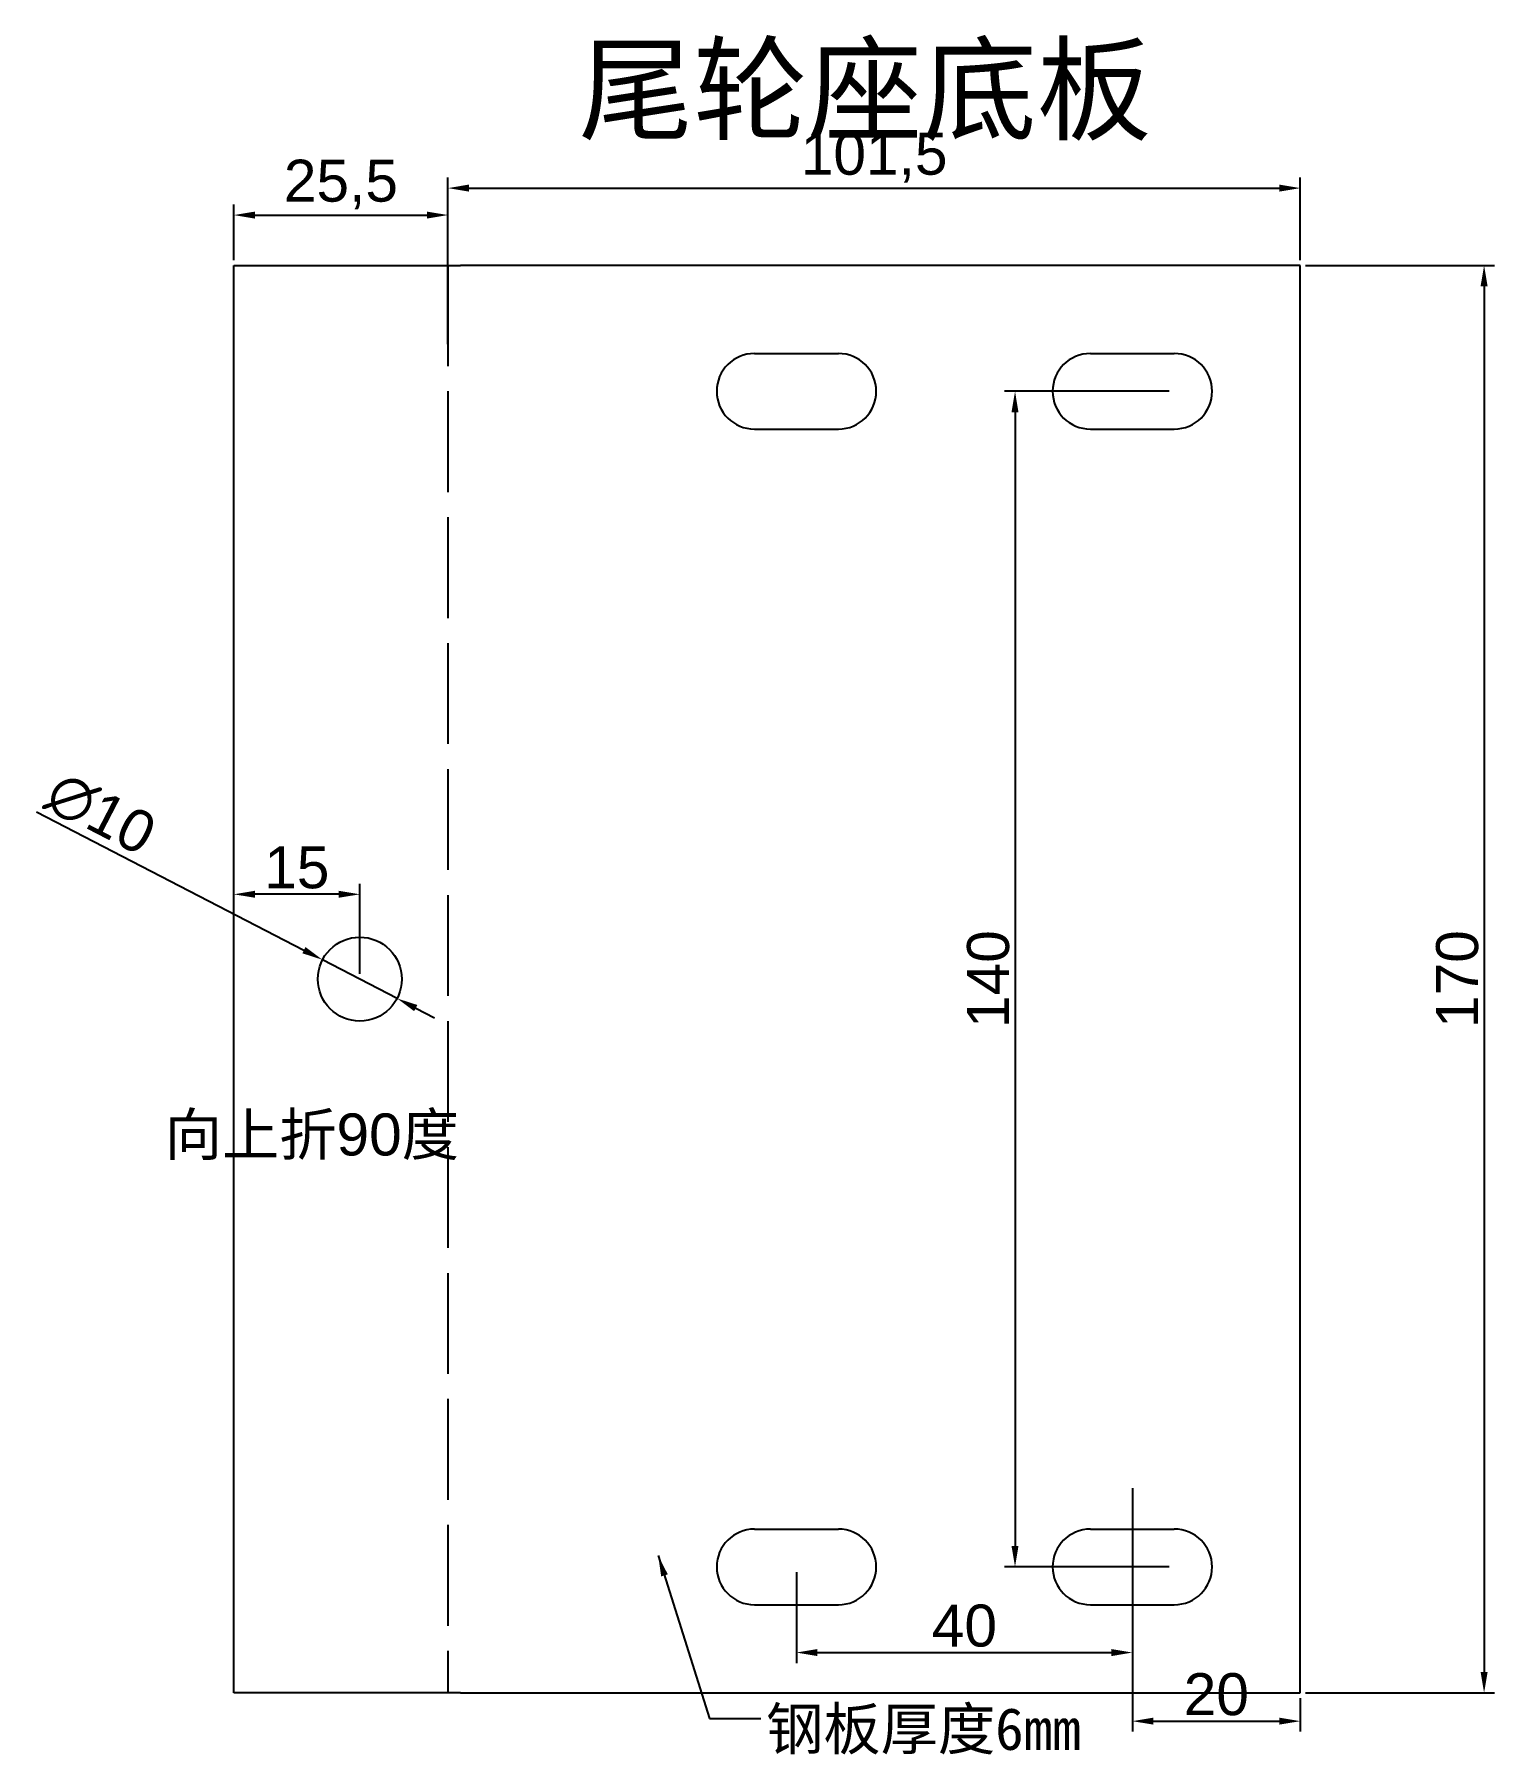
# Model space of a CAD drawing. Header units: millimetres. Extents: x -51 to 123, y -17 to 188.
import ezdxf

# ---------------------------------------------------------------- set-up
doc = ezdxf.new("R2010")
doc.units = ezdxf.units.MM
doc.linetypes.add('ACAD_ISO02W100', pattern=[15, 12, -3])
doc.styles.get("Standard").update_dxf_attribs({"font": 'arial.ttf'})
doc.dimstyles.new('ISO-25', dxfattribs={"dimtxt": 2.5, "dimasz": 2.5, "dimexe": 1.25, "dimexo": 0.625, "dimtad": 1, "dimtxsty": 'Standard', "dimcen": 2.5, "dimadec": 0, "dimazin": 0, "dimtfac": 1, "dimtmove": 0, "dimatfit": 3, "dimfxl": 1, "dimarcsym": 0})

# ---------------------------------------------------------------- blocks, each defined once
blk = doc.blocks.new('*D1')
at = {"color": 0, "lineweight": -2, "transparency": 16777216}
for p, q in [((84.38, 145), (64.78, 145)), ((66.03, 142.5), (66.03, 7.5)), ((84.38, 5), (64.78, 5))]:
    blk.add_line(p, q, dxfattribs=at)
at = {"color": 0, "transparency": 16777216}
for points in [[(65.61, 142.5), (66.44, 142.5), (66.03, 145)], [(65.61, 7.5), (66.44, 7.5), (66.03, 5)]]:
    blk.add_solid(points, dxfattribs=at)
at = {"layer": 'Defpoints', "color": 0, "transparency": 16777216}
for p in [(85, 145), (66.03, 5), (85, 5)]:
    blk.add_point(p, dxfattribs=at)
at = {"color": 0, "transparency": 16777216, "insert": (62.85, 75), "char_height": 5, "attachment_point": 5, "rotation": 90}
blk.add_mtext('140', dxfattribs=at)
blk = doc.blocks.new('*D2')
at = {"color": 0, "lineweight": -2, "transparency": 16777216}
for p, q in [((40, 4.38), (40, -6.45)), ((80, 4.38), (80, -6.45)), ((42.5, -5.2), (77.5, -5.2))]:
    blk.add_line(p, q, dxfattribs=at)
at = {"color": 0, "transparency": 16777216}
for points in [[(42.5, -4.78), (42.5, -5.62), (40, -5.2)], [(77.5, -4.78), (77.5, -5.62), (80, -5.2)]]:
    blk.add_solid(points, dxfattribs=at)
at = {"layer": 'Defpoints', "color": 0, "transparency": 16777216}
for p in [(40, 5), (80, 5), (80, -5.2)]:
    blk.add_point(p, dxfattribs=at)
at = {"color": 0, "transparency": 16777216, "insert": (60, -2.02), "char_height": 5, "attachment_point": 5}
blk.add_mtext('40', dxfattribs=at)
blk = doc.blocks.new('*D3')
at = {"color": 0, "lineweight": -2, "transparency": 16777216}
for p, q in [((80, 14.38), (80, -14.62)), ((100, -10.62), (100, -14.62)), ((82.5, -13.37), (97.5, -13.37))]:
    blk.add_line(p, q, dxfattribs=at)
at = {"color": 0, "transparency": 16777216}
for points in [[(82.5, -12.95), (82.5, -13.78), (80, -13.37)], [(97.5, -12.95), (97.5, -13.78), (100, -13.37)]]:
    blk.add_solid(points, dxfattribs=at)
at = {"layer": 'Defpoints', "color": 0, "transparency": 16777216}
for p in [(80, 15), (100, -10), (100, -13.37)]:
    blk.add_point(p, dxfattribs=at)
at = {"color": 0, "transparency": 16777216, "insert": (90, -10.19), "char_height": 5, "attachment_point": 5}
blk.add_mtext('20', dxfattribs=at)
blk = doc.blocks.new('*D4')
at = {"color": 0, "lineweight": -2, "transparency": 16777216}
for p, q in [((100.62, 160), (123.14, 160)), ((121.89, 157.5), (121.89, -7.5)), ((100.62, -10), (123.14, -10))]:
    blk.add_line(p, q, dxfattribs=at)
at = {"color": 0, "transparency": 16777216}
for points in [[(121.47, 157.5), (122.31, 157.5), (121.89, 160)], [(121.47, -7.5), (122.31, -7.5), (121.89, -10)]]:
    blk.add_solid(points, dxfattribs=at)
at = {"layer": 'Defpoints', "color": 0, "transparency": 16777216}
for p in [(100, 160), (100, -10), (121.89, -10)]:
    blk.add_point(p, dxfattribs=at)
at = {"color": 0, "transparency": 16777216, "insert": (118.71, 75), "char_height": 5, "attachment_point": 5, "rotation": 90}
blk.add_mtext('170', dxfattribs=at)
blk = doc.blocks.new('*D5')
at = {"color": 0, "lineweight": -2, "transparency": 16777216}
for p, q in [((-1.5, 150.62), (-1.5, 170.45)), ((100, 160.62), (100, 170.45)), ((1, 169.2), (97.5, 169.2))]:
    blk.add_line(p, q, dxfattribs=at)
at = {"color": 0, "transparency": 16777216}
for points in [[(1, 169.62), (1, 168.78), (-1.5, 169.2)], [(97.5, 169.62), (97.5, 168.78), (100, 169.2)]]:
    blk.add_solid(points, dxfattribs=at)
at = {"layer": 'Defpoints', "color": 0, "transparency": 16777216}
for p in [(100, 169.2), (100, 160), (-1.5, 150)]:
    blk.add_point(p, dxfattribs=at)
at = {"color": 0, "transparency": 16777216, "insert": (49.25, 172.83), "char_height": 5, "attachment_point": 5}
blk.add_mtext('101,5', dxfattribs=at)
blk = doc.blocks.new('*D6')
at = {"color": 0, "lineweight": -2, "transparency": 16777216}
for p, q in [((-27, 160.62), (-27, 167.24)), ((-24.5, 165.99), (-4, 165.99)), ((-1.5, 150.62), (-1.5, 167.24))]:
    blk.add_line(p, q, dxfattribs=at)
at = {"color": 0, "transparency": 16777216}
for points in [[(-24.5, 166.4), (-24.5, 165.57), (-27, 165.99)], [(-4, 166.4), (-4, 165.57), (-1.5, 165.99)]]:
    blk.add_solid(points, dxfattribs=at)
at = {"layer": 'Defpoints', "color": 0, "transparency": 16777216}
for p in [(-1.5, 165.99), (-27, 160), (-1.5, 150)]:
    blk.add_point(p, dxfattribs=at)
at = {"color": 0, "transparency": 16777216, "insert": (-14.25, 169.62), "char_height": 5, "attachment_point": 5}
blk.add_mtext('25,5', dxfattribs=at)
blk = doc.blocks.new('*D7')
at = {"color": 0, "lineweight": -2, "transparency": 16777216}
for p, q in [((-50.52, 94.94), (-18.66, 78.45)), ((-7.56, 72.7), (-16.44, 77.3)), ((-5.34, 71.55), (-3.12, 70.4))]:
    blk.add_line(p, q, dxfattribs=at)
at = {"color": 0, "transparency": 16777216}
for points in [[(-18.47, 78.82), (-18.85, 78.08), (-16.44, 77.3)], [(-5.15, 71.92), (-5.53, 71.18), (-7.56, 72.7)]]:
    blk.add_solid(points, dxfattribs=at)
at = {"layer": 'Defpoints', "color": 0, "transparency": 16777216}
for p in [(-16.44, 77.3), (-7.56, 72.7)]:
    blk.add_point(p, dxfattribs=at)
at = {"color": 0, "transparency": 16777216, "insert": (-42.85, 94.7), "char_height": 5, "attachment_point": 5, "rotation": 332.6351}
blk.add_mtext('∅10', dxfattribs=at)
blk = doc.blocks.new('*D8')
at = {"color": 0, "lineweight": -2, "transparency": 16777216}
for p, q in [((-27, -9.38), (-27, 86.35)), ((-12, 75.62), (-12, 86.35)), ((-14.5, 85.1), (-24.5, 85.1))]:
    blk.add_line(p, q, dxfattribs=at)
at = {"color": 0, "transparency": 16777216}
for points in [[(-24.5, 85.52), (-24.5, 84.69), (-27, 85.1)], [(-14.5, 85.52), (-14.5, 84.69), (-12, 85.1)]]:
    blk.add_solid(points, dxfattribs=at)
at = {"layer": 'Defpoints', "color": 0, "transparency": 16777216}
for p in [(-27, 85.1), (-12, 75), (-27, -10)]:
    blk.add_point(p, dxfattribs=at)
at = {"color": 0, "transparency": 16777216, "insert": (-19.5, 88.28), "char_height": 5, "attachment_point": 5}
blk.add_mtext('15', dxfattribs=at)

msp = doc.modelspace()

# ---------------------------------------------------------------- linework, layer by layer
for p, q in [((-27, -10), (-27, 160)), ((-27, 160), (0, 160)), ((100, 160), (0, 160)), ((100, -10), (100, 160)), ((35, 149.5), (45, 149.5)), ((75, 149.5), (85, 149.5)), ((35, 140.5), (45, 140.5)), ((75, 140.5), (85, 140.5)), ((35, 9.5), (45, 9.5)), ((75, 9.5), (85, 9.5)), ((35, 0.5), (45, 0.5)), ((75, 0.5), (85, 0.5)), ((0, -10), (-27, -10)), ((0, -10), (100, -10))]:
    msp.add_line(p, q)
at = {"color": 4, "linetype": 'ACAD_ISO02W100'}
msp.add_line((-1.5, 160), (-1.5, -10), dxfattribs=at)
at = {"color": 0}
msp.add_circle((-12, 75), 5, dxfattribs=at)
for centre, start, end in [((35, 145), 90, 270), ((45, 145), 270, 90), ((75, 145), 90, 270), ((85, 145), 270, 90), ((35, 5), 90, 270), ((45, 5), 270, 90), ((75, 5), 90, 270), ((85, 5), 270, 90)]:
    msp.add_arc(centre, 4.5, start, end)

# ---------------------------------------------------------------- texts
at = {"color": 2}
msp.add_text('尾轮座底板', height=10, dxfattribs=at).set_placement((14.062, 175.951))
at = {"color": 4}
msp.add_text('向上折90度', height=5, dxfattribs=at).set_placement((-35.238, 53.998))
at = {"color": 3, "insert": (36.382, -11.792), "char_height": 5, "width": 136.20039, "attachment_point": 1}
msp.add_mtext('{\\fSimSun|b0|i0|c134|p2;钢板厚度6mm}', dxfattribs=at)

# ---------------------------------------------------------------- dimensions: what is measured, and where the dimension line sits
at = {"color": 3}
for base, p1, p2, picture, middle in [((100, 169.2), (-1.5, 150), (100, 160), '*D5', (49.25, 172.83)), ((-1.5, 165.988), (-27, 160), (-1.5, 150), '*D6', (-14.25, 169.618)), ((-27, 85.103), (-12, 75), (-27, -10), '*D8', (-19.5, 88.281)), ((100, -13.365), (80, 15), (100, -10), '*D3', (90, -10.187)), ((80, -5.2), (40, 5), (80, 5), '*D2', (60, -2.022))]:
    dim = msp.add_linear_dim(base=base, p1=p1, p2=p2, dimstyle='ISO-25', override={"dimtxt": 5}, dxfattribs=at)
    dim.commit()
    dim.dimension.update_dxf_attribs({"geometry": picture, "text_midpoint": middle})
for base, p1, p2, picture, middle in [((121.89, -10), (100, 160), (100, -10), '*D4', (118.712, 75)), ((66.027, 5), (85, 145), (85, 5), '*D1', (62.849, 75))]:
    dim = msp.add_linear_dim(base=base, p1=p1, p2=p2, angle=90, dimstyle='ISO-25', override={"dimtxt": 5}, dxfattribs=at)
    dim.commit()
    dim.dimension.update_dxf_attribs({"geometry": picture, "text_midpoint": middle})
dim = msp.add_diameter_dim_2p(p1=(-7.56, 72.702), p2=(-16.44, 77.298), dimstyle='ISO-25', override={"dimtxt": 5}, dxfattribs=at)
dim.commit()
dim.dimension.update_dxf_attribs({"geometry": '*D7', "text_midpoint": (-44.378, 91.758), "dimtype": 163})

# ---------------------------------------------------------------- leaders
at = {"color": 3, "annotation_type": 0, "has_hookline": 1, "hookline_direction": 0, "text_width": 39.078}
msp.add_leader([(23.534, 6.373), (29.646, -13.042), (35.757, -13.042)], dimstyle='ISO-25', override={"dimgap": 0.625, "dimtad": 0}, dxfattribs=at)

doc.saveas('drawing.dxf')
